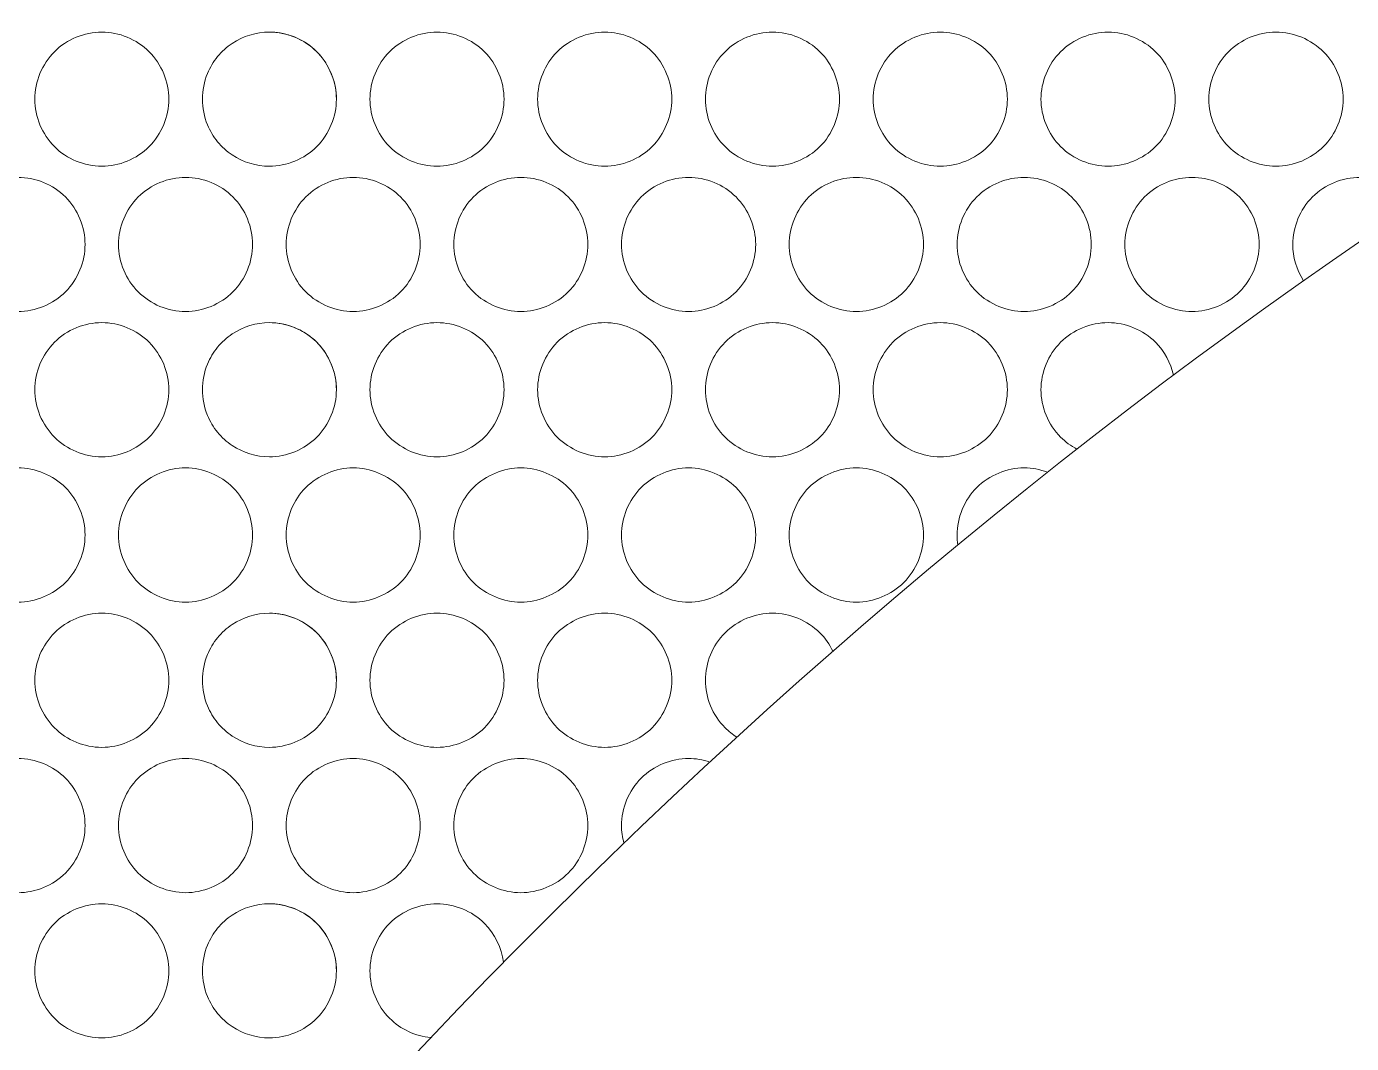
# Model space of a CAD drawing. Header units: millimetres. Extents: x 1177 to 4147, y 93 to 2194.
# Drawn here: x 1756.6 to 1815.9, y 1745.6 to 1791 of the extents above; entities that cross this region are included whole.
import ezdxf

# ---------------------------------------------------------------- set-up
doc = ezdxf.new("R2010")
doc.units = ezdxf.units.MM
doc.header["$LTSCALE"] = 0.1
doc.layers.get('0').update_dxf_attribs({"lineweight": 13})
doc.layers.add('标注', color=251, linetype='Continuous', lineweight=9)

msp = doc.modelspace()

# ---------------------------------------------------------------- linework, layer by layer
for radius, start, end in [(196.75, 204.56225, 43.01001), (177.334, 204.90538, 48.55999), (177.047, 204.9052, 48.6494), (168.077, 204.78787, 51.55568), (165.455, 204.70676, 52.44821), (156.5, 204.24844, 55.64881), (156.25, 204.23139, 55.74165), (155.11, 204.1505, 56.16753), (155, 204.14243, 56.20879)]:
    msp.add_arc((1812.49, 1686.895), radius, start, end)
at = {"layer": '标注'}
for centre in [(1767.454, 1787.86), (1767.454, 1774.87), (1767.454, 1761.88), (1767.454, 1748.889)]:
    msp.add_arc(centre, 2.919, 80.3885, 89.94799, dxfattribs=at)
msp.add_spline([(2027.49, 1819.182), (1864.296, 1806.369), (1766.772, 1737.15), (1658.757, 1615.796), (1597.49, 1595.163)], degree=3, dxfattribs=at)
for points, knots in [([(1758.815, 1790.548), (1758.455, 1790.398), (1757.783, 1789.959), (1757.344, 1789.287), (1757.195, 1788.927)], [0, 0, 0, 0, 0.500035, 1, 1, 1, 1]), ([(1758.815, 1790.548), (1758.455, 1790.398), (1757.783, 1789.959), (1757.344, 1789.287), (1757.195, 1788.927)], [0, 0, 0, 0, 0.500035, 1, 1, 1, 1]), ([(1762.959, 1787.779), (1762.959, 1788.545), (1762.319, 1790.139), (1760.726, 1790.779), (1759.961, 1790.779)], [0, 0, 0, 0, 0.500146, 1, 1, 1, 1]), ([(1762.959, 1787.779), (1762.959, 1788.545), (1762.319, 1790.139), (1760.726, 1790.779), (1759.961, 1790.779)], [0, 0, 0, 0, 0.500146, 1, 1, 1, 1]), ([(1767.456, 1790.779), (1766.876, 1790.779), (1765.979, 1790.502), (1765.105, 1789.711), (1764.801, 1789.198), (1764.689, 1788.927)], [0, 0, 0, 0, 0.497641, 0.748601, 1, 1, 1, 1]), ([(1767.456, 1790.779), (1766.876, 1790.779), (1765.979, 1790.502), (1765.105, 1789.711), (1764.801, 1789.198), (1764.689, 1788.927)], [0, 0, 0, 0, 0.497641, 0.748601, 1, 1, 1, 1]), ([(1770.456, 1787.779), (1770.456, 1788.545), (1769.816, 1790.139), (1768.222, 1790.779), (1767.456, 1790.779)], [0, 0, 0, 0, 0.500046, 1, 1, 1, 1]), ([(1770.456, 1787.779), (1770.456, 1788.13), (1770.325, 1788.835), (1769.791, 1789.763), (1768.962, 1790.442), (1768.287, 1790.68), (1767.941, 1790.738)], [0, 0, 0, 0, 0.250136, 0.500121, 0.749763, 1, 1, 1, 1]), ([(1774.956, 1790.779), (1774.191, 1790.779), (1772.596, 1790.139), (1771.956, 1788.545), (1771.956, 1787.779)], [0, 0, 0, 0, 0.500023, 1, 1, 1, 1]), ([(1774.956, 1790.779), (1774.191, 1790.779), (1772.596, 1790.139), (1771.956, 1788.545), (1771.956, 1787.779)], [0, 0, 0, 0, 0.500023, 1, 1, 1, 1]), ([(1777.957, 1787.779), (1777.957, 1788.545), (1777.316, 1790.139), (1775.722, 1790.779), (1774.956, 1790.779)], [0, 0, 0, 0, 0.499961, 1, 1, 1, 1]), ([(1777.957, 1787.779), (1777.957, 1788.545), (1777.316, 1790.139), (1775.722, 1790.779), (1774.956, 1790.779)], [0, 0, 0, 0, 0.499961, 1, 1, 1, 1]), ([(1782.459, 1790.779), (1781.693, 1790.779), (1780.098, 1790.14), (1779.457, 1788.545), (1779.457, 1787.779)], [0, 0, 0, 0, 0.500095, 1, 1, 1, 1]), ([(1782.459, 1790.779), (1781.693, 1790.779), (1780.098, 1790.14), (1779.457, 1788.545), (1779.457, 1787.779)], [0, 0, 0, 0, 0.500095, 1, 1, 1, 1]), ([(1785.461, 1787.779), (1785.461, 1788.545), (1784.82, 1790.14), (1783.225, 1790.779), (1782.459, 1790.779)], [0, 0, 0, 0, 0.499892, 1, 1, 1, 1]), ([(1785.461, 1787.779), (1785.461, 1788.545), (1784.82, 1790.14), (1783.225, 1790.779), (1782.459, 1790.779)], [0, 0, 0, 0, 0.499892, 1, 1, 1, 1]), ([(1789.964, 1790.779), (1789.198, 1790.779), (1787.603, 1790.14), (1786.962, 1788.545), (1786.962, 1787.779)], [0, 0, 0, 0, 0.500151, 1, 1, 1, 1]), ([(1789.964, 1790.779), (1789.198, 1790.779), (1787.603, 1790.14), (1786.962, 1788.545), (1786.962, 1787.779)], [0, 0, 0, 0, 0.500151, 1, 1, 1, 1]), ([(1792.967, 1787.779), (1792.967, 1788.545), (1792.326, 1790.14), (1790.73, 1790.779), (1789.964, 1790.779)], [0, 0, 0, 0, 0.499839, 1, 1, 1, 1]), ([(1792.967, 1787.779), (1792.967, 1788.545), (1792.326, 1790.14), (1790.73, 1790.779), (1789.964, 1790.779)], [0, 0, 0, 0, 0.499839, 1, 1, 1, 1]), ([(1797.472, 1790.779), (1796.706, 1790.779), (1795.11, 1790.14), (1794.469, 1788.545), (1794.469, 1787.779)], [0, 0, 0, 0, 0.500192, 1, 1, 1, 1]), ([(1797.472, 1790.779), (1796.706, 1790.779), (1795.11, 1790.14), (1794.469, 1788.545), (1794.469, 1787.779)], [0, 0, 0, 0, 0.500192, 1, 1, 1, 1]), ([(1800.475, 1787.779), (1800.475, 1788.545), (1799.834, 1790.14), (1798.238, 1790.779), (1797.472, 1790.779)], [0, 0, 0, 0, 0.499802, 1, 1, 1, 1]), ([(1800.475, 1787.779), (1800.475, 1788.545), (1799.834, 1790.14), (1798.238, 1790.779), (1797.472, 1790.779)], [0, 0, 0, 0, 0.499802, 1, 1, 1, 1]), ([(1804.981, 1790.779), (1804.215, 1790.779), (1802.619, 1790.14), (1801.977, 1788.545), (1801.977, 1787.779)], [0, 0, 0, 0, 0.500217, 1, 1, 1, 1]), ([(1804.981, 1790.779), (1804.215, 1790.779), (1802.619, 1790.14), (1801.977, 1788.545), (1801.977, 1787.779)], [0, 0, 0, 0, 0.500217, 1, 1, 1, 1]), ([(1807.984, 1787.779), (1807.984, 1788.545), (1807.343, 1790.14), (1805.747, 1790.779), (1804.981, 1790.779)], [0, 0, 0, 0, 0.49978, 1, 1, 1, 1]), ([(1807.984, 1787.779), (1807.984, 1788.545), (1807.343, 1790.14), (1805.747, 1790.779), (1804.981, 1790.779)], [0, 0, 0, 0, 0.49978, 1, 1, 1, 1]), ([(1815.494, 1787.779), (1815.494, 1788.17), (1815.331, 1788.957), (1814.465, 1790.277), (1812.49, 1791.112), (1810.515, 1790.277), (1809.65, 1788.957), (1809.486, 1788.17), (1809.486, 1787.779)], [0, 0, 0, 0, 0.126186, 0.252251, 0.5, 0.747749, 0.873814, 1, 1, 1, 1]), ([(1815.494, 1787.779), (1815.494, 1788.17), (1815.331, 1788.957), (1814.465, 1790.277), (1812.49, 1791.112), (1810.515, 1790.277), (1809.65, 1788.957), (1809.486, 1788.17), (1809.486, 1787.779)], [0, 0, 0, 0, 0.126186, 0.252251, 0.5, 0.747749, 0.873814, 1, 1, 1, 1]), ([(1759.961, 1784.779), (1760.726, 1784.779), (1762.319, 1785.42), (1762.959, 1787.014), (1762.959, 1787.779)], [0, 0, 0, 0, 0.499854, 1, 1, 1, 1]), ([(1759.961, 1784.779), (1760.726, 1784.779), (1762.319, 1785.42), (1762.959, 1787.014), (1762.959, 1787.779)], [0, 0, 0, 0, 0.499854, 1, 1, 1, 1]), ([(1767.456, 1784.779), (1768.222, 1784.779), (1769.816, 1785.42), (1770.456, 1787.014), (1770.456, 1787.779)], [0, 0, 0, 0, 0.499954, 1, 1, 1, 1]), ([(1767.456, 1784.779), (1768.222, 1784.779), (1769.816, 1785.42), (1770.456, 1787.014), (1770.456, 1787.779)], [0, 0, 0, 0, 0.499954, 1, 1, 1, 1]), ([(1771.956, 1787.779), (1771.956, 1787.014), (1772.596, 1785.419), (1774.191, 1784.779), (1774.956, 1784.779)], [0, 0, 0, 0, 0.499977, 1, 1, 1, 1]), ([(1771.956, 1787.779), (1771.956, 1787.014), (1772.596, 1785.419), (1774.191, 1784.779), (1774.956, 1784.779)], [0, 0, 0, 0, 0.499977, 1, 1, 1, 1]), ([(1774.956, 1784.779), (1775.722, 1784.779), (1777.316, 1785.419), (1777.957, 1787.014), (1777.957, 1787.779)], [0, 0, 0, 0, 0.500039, 1, 1, 1, 1]), ([(1774.956, 1784.779), (1775.722, 1784.779), (1777.316, 1785.419), (1777.957, 1787.014), (1777.957, 1787.779)], [0, 0, 0, 0, 0.500039, 1, 1, 1, 1]), ([(1779.457, 1787.779), (1779.457, 1787.014), (1780.098, 1785.419), (1781.693, 1784.779), (1782.459, 1784.779)], [0, 0, 0, 0, 0.499905, 1, 1, 1, 1]), ([(1779.457, 1787.779), (1779.457, 1787.014), (1780.098, 1785.419), (1781.693, 1784.779), (1782.459, 1784.779)], [0, 0, 0, 0, 0.499905, 1, 1, 1, 1]), ([(1782.459, 1784.779), (1783.225, 1784.779), (1784.82, 1785.419), (1785.461, 1787.014), (1785.461, 1787.779)], [0, 0, 0, 0, 0.500108, 1, 1, 1, 1]), ([(1782.459, 1784.779), (1783.225, 1784.779), (1784.82, 1785.419), (1785.461, 1787.014), (1785.461, 1787.779)], [0, 0, 0, 0, 0.500108, 1, 1, 1, 1]), ([(1786.962, 1787.779), (1786.962, 1787.014), (1787.603, 1785.419), (1789.198, 1784.779), (1789.964, 1784.779)], [0, 0, 0, 0, 0.499849, 1, 1, 1, 1]), ([(1786.962, 1787.779), (1786.962, 1787.014), (1787.603, 1785.419), (1789.198, 1784.779), (1789.964, 1784.779)], [0, 0, 0, 0, 0.499849, 1, 1, 1, 1]), ([(1789.964, 1784.779), (1790.73, 1784.779), (1792.326, 1785.419), (1792.967, 1787.014), (1792.967, 1787.779)], [0, 0, 0, 0, 0.500161, 1, 1, 1, 1]), ([(1789.964, 1784.779), (1790.73, 1784.779), (1792.326, 1785.419), (1792.967, 1787.014), (1792.967, 1787.779)], [0, 0, 0, 0, 0.500161, 1, 1, 1, 1]), ([(1794.469, 1787.779), (1794.469, 1787.014), (1795.11, 1785.419), (1796.706, 1784.779), (1797.472, 1784.779)], [0, 0, 0, 0, 0.499808, 1, 1, 1, 1]), ([(1794.469, 1787.779), (1794.469, 1787.014), (1795.11, 1785.419), (1796.706, 1784.779), (1797.472, 1784.779)], [0, 0, 0, 0, 0.499808, 1, 1, 1, 1]), ([(1797.472, 1784.779), (1798.238, 1784.779), (1799.834, 1785.419), (1800.475, 1787.014), (1800.475, 1787.779)], [0, 0, 0, 0, 0.500198, 1, 1, 1, 1]), ([(1797.472, 1784.779), (1798.238, 1784.779), (1799.834, 1785.419), (1800.475, 1787.014), (1800.475, 1787.779)], [0, 0, 0, 0, 0.500198, 1, 1, 1, 1]), ([(1801.977, 1787.779), (1801.977, 1787.014), (1802.619, 1785.419), (1804.215, 1784.779), (1804.981, 1784.779)], [0, 0, 0, 0, 0.499783, 1, 1, 1, 1]), ([(1801.977, 1787.779), (1801.977, 1787.014), (1802.619, 1785.419), (1804.215, 1784.779), (1804.981, 1784.779)], [0, 0, 0, 0, 0.499783, 1, 1, 1, 1]), ([(1804.981, 1784.779), (1805.747, 1784.779), (1807.343, 1785.419), (1807.984, 1787.014), (1807.984, 1787.779)], [0, 0, 0, 0, 0.50022, 1, 1, 1, 1]), ([(1804.981, 1784.779), (1805.747, 1784.779), (1807.343, 1785.419), (1807.984, 1787.014), (1807.984, 1787.779)], [0, 0, 0, 0, 0.50022, 1, 1, 1, 1]), ([(1809.486, 1787.779), (1809.486, 1787.389), (1809.65, 1786.602), (1810.515, 1785.282), (1812.49, 1784.447), (1814.465, 1785.282), (1815.331, 1786.602), (1815.494, 1787.389), (1815.494, 1787.779)], [0, 0, 0, 0, 0.126186, 0.252251, 0.5, 0.747749, 0.873814, 1, 1, 1, 1]), ([(1809.486, 1787.779), (1809.486, 1787.389), (1809.65, 1786.602), (1810.515, 1785.282), (1812.49, 1784.447), (1814.465, 1785.282), (1815.331, 1786.602), (1815.494, 1787.389), (1815.494, 1787.779)], [0, 0, 0, 0, 0.126186, 0.252251, 0.5, 0.747749, 0.873814, 1, 1, 1, 1]), ([(1757.195, 1786.632), (1757.344, 1786.272), (1757.783, 1785.6), (1758.455, 1785.16), (1758.815, 1785.011)], [0, 0, 0, 0, 0.499965, 1, 1, 1, 1]), ([(1757.195, 1786.632), (1757.344, 1786.272), (1757.783, 1785.6), (1758.455, 1785.16), (1758.815, 1785.011)], [0, 0, 0, 0, 0.499965, 1, 1, 1, 1]), ([(1764.689, 1786.632), (1764.801, 1786.361), (1765.105, 1785.847), (1765.979, 1785.057), (1766.876, 1784.779), (1767.456, 1784.779)], [0, 0, 0, 0, 0.251399, 0.502359, 1, 1, 1, 1]), ([(1764.689, 1786.632), (1764.801, 1786.361), (1765.105, 1785.847), (1765.979, 1785.057), (1766.876, 1784.779), (1767.456, 1784.779)], [0, 0, 0, 0, 0.251399, 0.502359, 1, 1, 1, 1]), ([(1759.212, 1781.284), (1759.212, 1782.049), (1758.573, 1783.643), (1756.979, 1784.284), (1756.215, 1784.284)], [0, 0, 0, 0, 0.500202, 1, 1, 1, 1]), ([(1766.707, 1781.284), (1766.707, 1782.05), (1766.067, 1783.644), (1764.473, 1784.284), (1763.708, 1784.284)], [0, 0, 0, 0, 0.500094, 1, 1, 1, 1]), ([(1771.206, 1784.284), (1770.44, 1784.284), (1768.846, 1783.644), (1768.206, 1782.05), (1768.206, 1781.284)], [0, 0, 0, 0, 0.499981, 1, 1, 1, 1]), ([(1774.206, 1781.284), (1774.206, 1782.05), (1773.566, 1783.644), (1771.971, 1784.284), (1771.206, 1784.284)], [0, 0, 0, 0, 0.500001, 1, 1, 1, 1]), ([(1778.707, 1784.284), (1777.941, 1784.284), (1776.347, 1783.644), (1775.706, 1782.05), (1775.706, 1781.284)], [0, 0, 0, 0, 0.500061, 1, 1, 1, 1]), ([(1781.708, 1781.284), (1781.708, 1782.05), (1781.068, 1783.644), (1779.473, 1784.284), (1778.707, 1784.284)], [0, 0, 0, 0, 0.499925, 1, 1, 1, 1]), ([(1786.211, 1784.284), (1785.446, 1784.284), (1783.85, 1783.645), (1783.209, 1782.05), (1783.209, 1781.284)], [0, 0, 0, 0, 0.500125, 1, 1, 1, 1]), ([(1789.214, 1781.284), (1789.214, 1782.05), (1788.573, 1783.645), (1786.977, 1784.284), (1786.211, 1784.284)], [0, 0, 0, 0, 0.499864, 1, 1, 1, 1]), ([(1793.718, 1784.284), (1792.952, 1784.284), (1791.356, 1783.645), (1790.715, 1782.05), (1790.715, 1781.284)], [0, 0, 0, 0, 0.500174, 1, 1, 1, 1]), ([(1796.721, 1781.284), (1796.721, 1782.05), (1796.08, 1783.645), (1794.484, 1784.284), (1793.718, 1784.284)], [0, 0, 0, 0, 0.499819, 1, 1, 1, 1]), ([(1801.226, 1784.284), (1800.46, 1784.284), (1798.864, 1783.645), (1798.223, 1782.05), (1798.223, 1781.284)], [0, 0, 0, 0, 0.500206, 1, 1, 1, 1]), ([(1804.23, 1781.284), (1804.23, 1782.05), (1803.588, 1783.645), (1801.992, 1784.284), (1801.226, 1784.284)], [0, 0, 0, 0, 0.499789, 1, 1, 1, 1]), ([(1808.735, 1784.284), (1807.969, 1784.284), (1806.373, 1783.645), (1805.732, 1782.05), (1805.732, 1781.284)], [0, 0, 0, 0, 0.500224, 1, 1, 1, 1]), ([(1811.739, 1781.284), (1811.739, 1782.05), (1811.097, 1783.645), (1809.502, 1784.284), (1808.735, 1784.284)], [0, 0, 0, 0, 0.499775, 1, 1, 1, 1]), ([(1816.245, 1784.284), (1815.479, 1784.284), (1813.883, 1783.645), (1813.241, 1782.05), (1813.241, 1781.284)], [0, 0, 0, 0, 0.500225, 1, 1, 1, 1]), ([(1762.562, 1784.052), (1762.202, 1783.903), (1761.53, 1783.464), (1761.09, 1782.791), (1760.941, 1782.431)], [0, 0, 0, 0, 0.500065, 1, 1, 1, 1]), ([(1756.215, 1778.284), (1756.979, 1778.284), (1758.573, 1778.925), (1759.212, 1780.519), (1759.212, 1781.284)], [0, 0, 0, 0, 0.499798, 1, 1, 1, 1]), ([(1763.708, 1778.284), (1764.473, 1778.284), (1766.067, 1778.925), (1766.707, 1780.519), (1766.707, 1781.284)], [0, 0, 0, 0, 0.499906, 1, 1, 1, 1]), ([(1768.206, 1781.284), (1768.206, 1780.519), (1768.846, 1778.924), (1770.44, 1778.284), (1771.206, 1778.284)], [0, 0, 0, 0, 0.500019, 1, 1, 1, 1]), ([(1771.206, 1778.284), (1771.971, 1778.284), (1773.566, 1778.924), (1774.206, 1780.519), (1774.206, 1781.284)], [0, 0, 0, 0, 0.499999, 1, 1, 1, 1]), ([(1775.706, 1781.284), (1775.706, 1780.519), (1776.347, 1778.924), (1777.941, 1778.284), (1778.707, 1778.284)], [0, 0, 0, 0, 0.499939, 1, 1, 1, 1]), ([(1778.707, 1778.284), (1779.473, 1778.284), (1781.068, 1778.924), (1781.708, 1780.519), (1781.708, 1781.284)], [0, 0, 0, 0, 0.500075, 1, 1, 1, 1]), ([(1783.209, 1781.284), (1783.209, 1780.519), (1783.85, 1778.924), (1785.446, 1778.284), (1786.211, 1778.284)], [0, 0, 0, 0, 0.499875, 1, 1, 1, 1]), ([(1786.211, 1778.284), (1786.977, 1778.284), (1788.573, 1778.924), (1789.214, 1780.519), (1789.214, 1781.284)], [0, 0, 0, 0, 0.500136, 1, 1, 1, 1]), ([(1790.715, 1781.284), (1790.715, 1780.519), (1791.356, 1778.924), (1792.952, 1778.284), (1793.718, 1778.284)], [0, 0, 0, 0, 0.499826, 1, 1, 1, 1]), ([(1793.718, 1778.284), (1794.484, 1778.284), (1796.08, 1778.923), (1796.721, 1780.519), (1796.721, 1781.284)], [0, 0, 0, 0, 0.500181, 1, 1, 1, 1]), ([(1798.223, 1781.284), (1798.223, 1780.519), (1798.864, 1778.923), (1800.46, 1778.284), (1801.226, 1778.284)], [0, 0, 0, 0, 0.499794, 1, 1, 1, 1]), ([(1801.226, 1778.284), (1801.992, 1778.284), (1803.588, 1778.923), (1804.23, 1780.519), (1804.23, 1781.284)], [0, 0, 0, 0, 0.500211, 1, 1, 1, 1]), ([(1805.732, 1781.284), (1805.732, 1780.519), (1806.373, 1778.923), (1807.969, 1778.284), (1808.735, 1778.284)], [0, 0, 0, 0, 0.499776, 1, 1, 1, 1]), ([(1808.735, 1778.284), (1809.502, 1778.284), (1811.097, 1778.923), (1811.739, 1780.519), (1811.739, 1781.284)], [0, 0, 0, 0, 0.500225, 1, 1, 1, 1]), ([(1760.941, 1780.137), (1761.09, 1779.777), (1761.53, 1779.105), (1762.202, 1778.665), (1762.562, 1778.516)], [0, 0, 0, 0, 0.499935, 1, 1, 1, 1]), ([(1762.959, 1774.789), (1762.959, 1775.554), (1762.319, 1777.148), (1760.726, 1777.789), (1759.961, 1777.789)], [0, 0, 0, 0, 0.500146, 1, 1, 1, 1]), ([(1762.959, 1774.789), (1762.959, 1775.554), (1762.319, 1777.148), (1760.726, 1777.789), (1759.961, 1777.789)], [0, 0, 0, 0, 0.500146, 1, 1, 1, 1]), ([(1767.456, 1777.789), (1766.876, 1777.789), (1765.979, 1777.511), (1765.105, 1776.721), (1764.801, 1776.207), (1764.689, 1775.936)], [0, 0, 0, 0, 0.497641, 0.748601, 1, 1, 1, 1]), ([(1767.456, 1777.789), (1766.876, 1777.789), (1765.979, 1777.511), (1765.105, 1776.721), (1764.801, 1776.207), (1764.689, 1775.936)], [0, 0, 0, 0, 0.497641, 0.748601, 1, 1, 1, 1]), ([(1770.456, 1774.789), (1770.456, 1775.554), (1769.816, 1777.149), (1768.222, 1777.789), (1767.456, 1777.789)], [0, 0, 0, 0, 0.500046, 1, 1, 1, 1]), ([(1774.956, 1777.789), (1774.191, 1777.789), (1772.596, 1777.149), (1771.956, 1775.554), (1771.956, 1774.789)], [0, 0, 0, 0, 0.500023, 1, 1, 1, 1]), ([(1774.956, 1777.789), (1774.191, 1777.789), (1772.596, 1777.149), (1771.956, 1775.554), (1771.956, 1774.789)], [0, 0, 0, 0, 0.500023, 1, 1, 1, 1]), ([(1777.957, 1774.789), (1777.957, 1775.554), (1777.316, 1777.149), (1775.722, 1777.789), (1774.956, 1777.789)], [0, 0, 0, 0, 0.499961, 1, 1, 1, 1]), ([(1777.957, 1774.789), (1777.957, 1775.554), (1777.316, 1777.149), (1775.722, 1777.789), (1774.956, 1777.789)], [0, 0, 0, 0, 0.499961, 1, 1, 1, 1]), ([(1782.459, 1777.789), (1781.693, 1777.789), (1780.098, 1777.149), (1779.457, 1775.554), (1779.457, 1774.789)], [0, 0, 0, 0, 0.500095, 1, 1, 1, 1]), ([(1782.459, 1777.789), (1781.693, 1777.789), (1780.098, 1777.149), (1779.457, 1775.554), (1779.457, 1774.789)], [0, 0, 0, 0, 0.500095, 1, 1, 1, 1]), ([(1785.461, 1774.789), (1785.461, 1775.554), (1784.82, 1777.149), (1783.225, 1777.789), (1782.459, 1777.789)], [0, 0, 0, 0, 0.499892, 1, 1, 1, 1]), ([(1785.461, 1774.789), (1785.461, 1775.554), (1784.82, 1777.149), (1783.225, 1777.789), (1782.459, 1777.789)], [0, 0, 0, 0, 0.499892, 1, 1, 1, 1]), ([(1789.964, 1777.789), (1789.198, 1777.789), (1787.603, 1777.15), (1786.962, 1775.554), (1786.962, 1774.789)], [0, 0, 0, 0, 0.500151, 1, 1, 1, 1]), ([(1789.964, 1777.789), (1789.198, 1777.789), (1787.603, 1777.15), (1786.962, 1775.554), (1786.962, 1774.789)], [0, 0, 0, 0, 0.500151, 1, 1, 1, 1]), ([(1792.967, 1774.789), (1792.967, 1775.554), (1792.326, 1777.15), (1790.73, 1777.789), (1789.964, 1777.789)], [0, 0, 0, 0, 0.499839, 1, 1, 1, 1]), ([(1792.967, 1774.789), (1792.967, 1775.554), (1792.326, 1777.15), (1790.73, 1777.789), (1789.964, 1777.789)], [0, 0, 0, 0, 0.499839, 1, 1, 1, 1]), ([(1797.472, 1777.789), (1796.706, 1777.789), (1795.11, 1777.15), (1794.469, 1775.554), (1794.469, 1774.789)], [0, 0, 0, 0, 0.500192, 1, 1, 1, 1]), ([(1797.472, 1777.789), (1796.706, 1777.789), (1795.11, 1777.15), (1794.469, 1775.554), (1794.469, 1774.789)], [0, 0, 0, 0, 0.500192, 1, 1, 1, 1]), ([(1800.475, 1774.789), (1800.475, 1775.554), (1799.834, 1777.15), (1798.238, 1777.789), (1797.472, 1777.789)], [0, 0, 0, 0, 0.499802, 1, 1, 1, 1]), ([(1800.475, 1774.789), (1800.475, 1775.554), (1799.834, 1777.15), (1798.238, 1777.789), (1797.472, 1777.789)], [0, 0, 0, 0, 0.499802, 1, 1, 1, 1]), ([(1804.981, 1777.789), (1804.215, 1777.789), (1802.619, 1777.15), (1801.977, 1775.554), (1801.977, 1774.789)], [0, 0, 0, 0, 0.500217, 1, 1, 1, 1]), ([(1804.981, 1777.789), (1804.215, 1777.789), (1802.619, 1777.15), (1801.977, 1775.554), (1801.977, 1774.789)], [0, 0, 0, 0, 0.500217, 1, 1, 1, 1]), ([(1807.908, 1775.445), (1807.782, 1775.989), (1807.116, 1777.241), (1805.747, 1777.789), (1804.981, 1777.789)], [0.1423543, 0.1423543, 0.1423543, 0.1423543, 0.4997799, 1, 1, 1, 1]), ([(1807.908, 1775.445), (1807.782, 1775.989), (1807.116, 1777.241), (1805.747, 1777.789), (1804.981, 1777.789)], [0.1423543, 0.1423543, 0.1423543, 0.1423543, 0.4997799, 1, 1, 1, 1]), ([(1758.815, 1777.557), (1758.455, 1777.408), (1757.783, 1776.968), (1757.344, 1776.296), (1757.195, 1775.936)], [0, 0, 0, 0, 0.500035, 1, 1, 1, 1]), ([(1758.815, 1777.557), (1758.455, 1777.408), (1757.783, 1776.968), (1757.344, 1776.296), (1757.195, 1775.936)], [0, 0, 0, 0, 0.500035, 1, 1, 1, 1]), ([(1770.456, 1774.789), (1770.456, 1775.139), (1770.325, 1775.844), (1769.791, 1776.772), (1768.962, 1777.451), (1768.287, 1777.69), (1767.941, 1777.748)], [0, 0, 0, 0, 0.250136, 0.500121, 0.749763, 1, 1, 1, 1]), ([(1759.961, 1771.789), (1760.726, 1771.789), (1762.319, 1772.43), (1762.959, 1774.024), (1762.959, 1774.789)], [0, 0, 0, 0, 0.499854, 1, 1, 1, 1]), ([(1759.961, 1771.789), (1760.726, 1771.789), (1762.319, 1772.43), (1762.959, 1774.024), (1762.959, 1774.789)], [0, 0, 0, 0, 0.499854, 1, 1, 1, 1]), ([(1767.456, 1771.789), (1768.222, 1771.789), (1769.816, 1772.429), (1770.456, 1774.024), (1770.456, 1774.789)], [0, 0, 0, 0, 0.499954, 1, 1, 1, 1]), ([(1767.456, 1771.789), (1768.222, 1771.789), (1769.816, 1772.429), (1770.456, 1774.024), (1770.456, 1774.789)], [0, 0, 0, 0, 0.499954, 1, 1, 1, 1]), ([(1771.956, 1774.789), (1771.956, 1774.024), (1772.596, 1772.429), (1774.191, 1771.789), (1774.956, 1771.789)], [0, 0, 0, 0, 0.499977, 1, 1, 1, 1]), ([(1771.956, 1774.789), (1771.956, 1774.024), (1772.596, 1772.429), (1774.191, 1771.789), (1774.956, 1771.789)], [0, 0, 0, 0, 0.499977, 1, 1, 1, 1]), ([(1774.956, 1771.789), (1775.722, 1771.789), (1777.316, 1772.429), (1777.957, 1774.024), (1777.957, 1774.789)], [0, 0, 0, 0, 0.500039, 1, 1, 1, 1]), ([(1774.956, 1771.789), (1775.722, 1771.789), (1777.316, 1772.429), (1777.957, 1774.024), (1777.957, 1774.789)], [0, 0, 0, 0, 0.500039, 1, 1, 1, 1]), ([(1779.457, 1774.789), (1779.457, 1774.024), (1780.098, 1772.429), (1781.693, 1771.789), (1782.459, 1771.789)], [0, 0, 0, 0, 0.499905, 1, 1, 1, 1]), ([(1779.457, 1774.789), (1779.457, 1774.024), (1780.098, 1772.429), (1781.693, 1771.789), (1782.459, 1771.789)], [0, 0, 0, 0, 0.499905, 1, 1, 1, 1]), ([(1782.459, 1771.789), (1783.225, 1771.789), (1784.82, 1772.429), (1785.461, 1774.024), (1785.461, 1774.789)], [0, 0, 0, 0, 0.500108, 1, 1, 1, 1]), ([(1782.459, 1771.789), (1783.225, 1771.789), (1784.82, 1772.429), (1785.461, 1774.024), (1785.461, 1774.789)], [0, 0, 0, 0, 0.500108, 1, 1, 1, 1]), ([(1786.962, 1774.789), (1786.962, 1774.024), (1787.603, 1772.428), (1789.198, 1771.789), (1789.964, 1771.789)], [0, 0, 0, 0, 0.499849, 1, 1, 1, 1]), ([(1786.962, 1774.789), (1786.962, 1774.024), (1787.603, 1772.428), (1789.198, 1771.789), (1789.964, 1771.789)], [0, 0, 0, 0, 0.499849, 1, 1, 1, 1]), ([(1789.964, 1771.789), (1790.73, 1771.789), (1792.326, 1772.428), (1792.967, 1774.024), (1792.967, 1774.789)], [0, 0, 0, 0, 0.500161, 1, 1, 1, 1]), ([(1789.964, 1771.789), (1790.73, 1771.789), (1792.326, 1772.428), (1792.967, 1774.024), (1792.967, 1774.789)], [0, 0, 0, 0, 0.500161, 1, 1, 1, 1]), ([(1794.469, 1774.789), (1794.469, 1774.024), (1795.11, 1772.428), (1796.706, 1771.789), (1797.472, 1771.789)], [0, 0, 0, 0, 0.499808, 1, 1, 1, 1]), ([(1794.469, 1774.789), (1794.469, 1774.024), (1795.11, 1772.428), (1796.706, 1771.789), (1797.472, 1771.789)], [0, 0, 0, 0, 0.499808, 1, 1, 1, 1]), ([(1797.472, 1771.789), (1798.238, 1771.789), (1799.834, 1772.428), (1800.475, 1774.023), (1800.475, 1774.789)], [0, 0, 0, 0, 0.500198, 1, 1, 1, 1]), ([(1797.472, 1771.789), (1798.238, 1771.789), (1799.834, 1772.428), (1800.475, 1774.023), (1800.475, 1774.789)], [0, 0, 0, 0, 0.500198, 1, 1, 1, 1]), ([(1801.977, 1774.789), (1801.977, 1774.023), (1802.42, 1772.922), (1803.317, 1772.277), (1803.585, 1772.138)], [0, 0, 0, 0, 0.4997831, 0.6902136, 0.6902136, 0.6902136, 0.6902136]), ([(1801.977, 1774.789), (1801.977, 1774.023), (1802.42, 1772.922), (1803.317, 1772.277), (1803.585, 1772.138)], [0, 0, 0, 0, 0.4997831, 0.6902136, 0.6902136, 0.6902136, 0.6902136]), ([(1757.195, 1773.642), (1757.344, 1773.282), (1757.783, 1772.61), (1758.455, 1772.17), (1758.815, 1772.021)], [0, 0, 0, 0, 0.499965, 1, 1, 1, 1]), ([(1757.195, 1773.642), (1757.344, 1773.282), (1757.783, 1772.61), (1758.455, 1772.17), (1758.815, 1772.021)], [0, 0, 0, 0, 0.499965, 1, 1, 1, 1]), ([(1764.689, 1773.642), (1764.801, 1773.371), (1765.105, 1772.857), (1765.979, 1772.067), (1766.876, 1771.789), (1767.456, 1771.789)], [0, 0, 0, 0, 0.251399, 0.502359, 1, 1, 1, 1]), ([(1764.689, 1773.642), (1764.801, 1773.371), (1765.105, 1772.857), (1765.979, 1772.067), (1766.876, 1771.789), (1767.456, 1771.789)], [0, 0, 0, 0, 0.251399, 0.502359, 1, 1, 1, 1]), ([(1759.212, 1768.294), (1759.212, 1769.059), (1758.573, 1770.653), (1756.979, 1771.294), (1756.215, 1771.294)], [0, 0, 0, 0, 0.500202, 1, 1, 1, 1]), ([(1766.707, 1768.294), (1766.707, 1769.059), (1766.067, 1770.653), (1764.473, 1771.294), (1763.708, 1771.294)], [0, 0, 0, 0, 0.500094, 1, 1, 1, 1]), ([(1771.206, 1771.294), (1770.44, 1771.294), (1768.846, 1770.654), (1768.206, 1769.059), (1768.206, 1768.294)], [0, 0, 0, 0, 0.499981, 1, 1, 1, 1]), ([(1774.206, 1768.294), (1774.206, 1769.059), (1773.566, 1770.654), (1771.971, 1771.294), (1771.206, 1771.294)], [0, 0, 0, 0, 0.500001, 1, 1, 1, 1]), ([(1778.707, 1771.294), (1777.941, 1771.294), (1776.347, 1770.654), (1775.706, 1769.059), (1775.706, 1768.294)], [0, 0, 0, 0, 0.500061, 1, 1, 1, 1]), ([(1781.708, 1768.294), (1781.708, 1769.059), (1781.068, 1770.654), (1779.473, 1771.294), (1778.707, 1771.294)], [0, 0, 0, 0, 0.499925, 1, 1, 1, 1]), ([(1786.211, 1771.294), (1785.446, 1771.294), (1783.85, 1770.654), (1783.209, 1769.059), (1783.209, 1768.294)], [0, 0, 0, 0, 0.500125, 1, 1, 1, 1]), ([(1789.214, 1768.294), (1789.214, 1769.059), (1788.573, 1770.654), (1786.977, 1771.294), (1786.211, 1771.294)], [0, 0, 0, 0, 0.499864, 1, 1, 1, 1]), ([(1793.718, 1771.294), (1792.952, 1771.294), (1791.356, 1770.654), (1790.715, 1769.059), (1790.715, 1768.294)], [0, 0, 0, 0, 0.500174, 1, 1, 1, 1]), ([(1796.721, 1768.294), (1796.721, 1769.059), (1796.08, 1770.655), (1794.484, 1771.294), (1793.718, 1771.294)], [0, 0, 0, 0, 0.499819, 1, 1, 1, 1]), ([(1801.226, 1771.294), (1800.46, 1771.294), (1798.864, 1770.655), (1798.223, 1769.059), (1798.223, 1768.294)], [0, 0, 0, 0, 0.500206, 1, 1, 1, 1]), ([(1762.562, 1771.062), (1762.202, 1770.913), (1761.53, 1770.473), (1761.09, 1769.801), (1760.941, 1769.441)], [0, 0, 0, 0, 0.500065, 1, 1, 1, 1]), ([(1756.215, 1765.294), (1756.979, 1765.294), (1758.573, 1765.935), (1759.212, 1767.529), (1759.212, 1768.294)], [0, 0, 0, 0, 0.499798, 1, 1, 1, 1]), ([(1763.708, 1765.294), (1764.473, 1765.294), (1766.067, 1765.934), (1766.707, 1767.528), (1766.707, 1768.294)], [0, 0, 0, 0, 0.499906, 1, 1, 1, 1]), ([(1768.206, 1768.294), (1768.206, 1767.528), (1768.846, 1765.934), (1770.44, 1765.294), (1771.206, 1765.294)], [0, 0, 0, 0, 0.500019, 1, 1, 1, 1]), ([(1771.206, 1765.294), (1771.971, 1765.294), (1773.566, 1765.934), (1774.206, 1767.528), (1774.206, 1768.294)], [0, 0, 0, 0, 0.499999, 1, 1, 1, 1]), ([(1775.706, 1768.294), (1775.706, 1767.528), (1776.347, 1765.934), (1777.941, 1765.294), (1778.707, 1765.294)], [0, 0, 0, 0, 0.499939, 1, 1, 1, 1]), ([(1778.707, 1765.294), (1779.473, 1765.294), (1781.068, 1765.934), (1781.708, 1767.528), (1781.708, 1768.294)], [0, 0, 0, 0, 0.500075, 1, 1, 1, 1]), ([(1783.209, 1768.294), (1783.209, 1767.528), (1783.85, 1765.933), (1785.446, 1765.294), (1786.211, 1765.294)], [0, 0, 0, 0, 0.499875, 1, 1, 1, 1]), ([(1786.211, 1765.294), (1786.977, 1765.294), (1788.573, 1765.933), (1789.214, 1767.528), (1789.214, 1768.294)], [0, 0, 0, 0, 0.500136, 1, 1, 1, 1]), ([(1790.715, 1768.294), (1790.715, 1767.528), (1791.356, 1765.933), (1792.952, 1765.294), (1793.718, 1765.294)], [0, 0, 0, 0, 0.499826, 1, 1, 1, 1]), ([(1793.718, 1765.294), (1794.484, 1765.294), (1796.08, 1765.933), (1796.721, 1767.528), (1796.721, 1768.294)], [0, 0, 0, 0, 0.500181, 1, 1, 1, 1]), ([(1760.941, 1767.147), (1761.09, 1766.787), (1761.53, 1766.114), (1762.202, 1765.675), (1762.562, 1765.526)], [0, 0, 0, 0, 0.499935, 1, 1, 1, 1]), ([(1762.959, 1761.799), (1762.959, 1762.564), (1762.319, 1764.158), (1760.726, 1764.799), (1759.961, 1764.799)], [0, 0, 0, 0, 0.500146, 1, 1, 1, 1]), ([(1762.959, 1761.799), (1762.959, 1762.564), (1762.319, 1764.158), (1760.726, 1764.799), (1759.961, 1764.799)], [0, 0, 0, 0, 0.500146, 1, 1, 1, 1]), ([(1767.456, 1764.799), (1766.876, 1764.799), (1765.979, 1764.521), (1765.105, 1763.731), (1764.801, 1763.217), (1764.689, 1762.946)], [0, 0, 0, 0, 0.497641, 0.748601, 1, 1, 1, 1]), ([(1767.456, 1764.799), (1766.876, 1764.799), (1765.979, 1764.521), (1765.105, 1763.731), (1764.801, 1763.217), (1764.689, 1762.946)], [0, 0, 0, 0, 0.497641, 0.748601, 1, 1, 1, 1]), ([(1770.456, 1761.799), (1770.456, 1762.564), (1769.816, 1764.158), (1768.222, 1764.799), (1767.456, 1764.799)], [0, 0, 0, 0, 0.500046, 1, 1, 1, 1]), ([(1770.456, 1761.799), (1770.456, 1762.149), (1770.325, 1762.854), (1769.791, 1763.782), (1768.962, 1764.461), (1768.287, 1764.699), (1767.941, 1764.758)], [0, 0, 0, 0, 0.250136, 0.500121, 0.749763, 1, 1, 1, 1]), ([(1774.956, 1764.799), (1774.191, 1764.799), (1772.596, 1764.159), (1771.956, 1762.564), (1771.956, 1761.799)], [0, 0, 0, 0, 0.500023, 1, 1, 1, 1]), ([(1774.956, 1764.799), (1774.191, 1764.799), (1772.596, 1764.159), (1771.956, 1762.564), (1771.956, 1761.799)], [0, 0, 0, 0, 0.500023, 1, 1, 1, 1]), ([(1777.957, 1761.799), (1777.957, 1762.564), (1777.316, 1764.159), (1775.722, 1764.799), (1774.956, 1764.799)], [0, 0, 0, 0, 0.499961, 1, 1, 1, 1]), ([(1777.957, 1761.799), (1777.957, 1762.564), (1777.316, 1764.159), (1775.722, 1764.799), (1774.956, 1764.799)], [0, 0, 0, 0, 0.499961, 1, 1, 1, 1]), ([(1782.459, 1764.799), (1781.693, 1764.799), (1780.098, 1764.159), (1779.457, 1762.564), (1779.457, 1761.799)], [0, 0, 0, 0, 0.500095, 1, 1, 1, 1]), ([(1782.459, 1764.799), (1781.693, 1764.799), (1780.098, 1764.159), (1779.457, 1762.564), (1779.457, 1761.799)], [0, 0, 0, 0, 0.500095, 1, 1, 1, 1]), ([(1785.461, 1761.799), (1785.461, 1762.564), (1784.82, 1764.159), (1783.225, 1764.799), (1782.459, 1764.799)], [0, 0, 0, 0, 0.499892, 1, 1, 1, 1]), ([(1785.461, 1761.799), (1785.461, 1762.564), (1784.82, 1764.159), (1783.225, 1764.799), (1782.459, 1764.799)], [0, 0, 0, 0, 0.499892, 1, 1, 1, 1]), ([(1789.964, 1764.799), (1789.198, 1764.799), (1787.603, 1764.159), (1786.962, 1762.564), (1786.962, 1761.799)], [0, 0, 0, 0, 0.500151, 1, 1, 1, 1]), ([(1789.964, 1764.799), (1789.198, 1764.799), (1787.603, 1764.159), (1786.962, 1762.564), (1786.962, 1761.799)], [0, 0, 0, 0, 0.500151, 1, 1, 1, 1]), ([(1792.665, 1763.099), (1792.52, 1763.402), (1791.867, 1764.343), (1790.73, 1764.799), (1789.964, 1764.799)], [0.287278, 0.287278, 0.287278, 0.287278, 0.4998393, 1, 1, 1, 1]), ([(1792.665, 1763.099), (1792.52, 1763.402), (1791.867, 1764.343), (1790.73, 1764.799), (1789.964, 1764.799)], [0.287278, 0.287278, 0.287278, 0.287278, 0.4998393, 1, 1, 1, 1]), ([(1758.815, 1764.567), (1758.455, 1764.418), (1757.783, 1763.978), (1757.344, 1763.306), (1757.195, 1762.946)], [0, 0, 0, 0, 0.500035, 1, 1, 1, 1]), ([(1758.815, 1764.567), (1758.455, 1764.418), (1757.783, 1763.978), (1757.344, 1763.306), (1757.195, 1762.946)], [0, 0, 0, 0, 0.500035, 1, 1, 1, 1]), ([(1759.961, 1758.799), (1760.726, 1758.799), (1762.319, 1759.439), (1762.959, 1761.033), (1762.959, 1761.799)], [0, 0, 0, 0, 0.499854, 1, 1, 1, 1]), ([(1759.961, 1758.799), (1760.726, 1758.799), (1762.319, 1759.439), (1762.959, 1761.033), (1762.959, 1761.799)], [0, 0, 0, 0, 0.499854, 1, 1, 1, 1]), ([(1767.456, 1758.799), (1768.222, 1758.799), (1769.816, 1759.439), (1770.456, 1761.033), (1770.456, 1761.799)], [0, 0, 0, 0, 0.499954, 1, 1, 1, 1]), ([(1767.456, 1758.799), (1768.222, 1758.799), (1769.816, 1759.439), (1770.456, 1761.033), (1770.456, 1761.799)], [0, 0, 0, 0, 0.499954, 1, 1, 1, 1]), ([(1771.956, 1761.799), (1771.956, 1761.033), (1772.596, 1759.439), (1774.191, 1758.799), (1774.956, 1758.799)], [0, 0, 0, 0, 0.499977, 1, 1, 1, 1]), ([(1771.956, 1761.799), (1771.956, 1761.033), (1772.596, 1759.439), (1774.191, 1758.799), (1774.956, 1758.799)], [0, 0, 0, 0, 0.499977, 1, 1, 1, 1]), ([(1774.956, 1758.799), (1775.722, 1758.799), (1777.316, 1759.439), (1777.957, 1761.033), (1777.957, 1761.799)], [0, 0, 0, 0, 0.500039, 1, 1, 1, 1]), ([(1774.956, 1758.799), (1775.722, 1758.799), (1777.316, 1759.439), (1777.957, 1761.033), (1777.957, 1761.799)], [0, 0, 0, 0, 0.500039, 1, 1, 1, 1]), ([(1779.457, 1761.799), (1779.457, 1761.033), (1780.098, 1759.438), (1781.693, 1758.799), (1782.459, 1758.799)], [0, 0, 0, 0, 0.499905, 1, 1, 1, 1]), ([(1779.457, 1761.799), (1779.457, 1761.033), (1780.098, 1759.438), (1781.693, 1758.799), (1782.459, 1758.799)], [0, 0, 0, 0, 0.499905, 1, 1, 1, 1]), ([(1782.459, 1758.799), (1783.225, 1758.799), (1784.82, 1759.438), (1785.461, 1761.033), (1785.461, 1761.799)], [0, 0, 0, 0, 0.500108, 1, 1, 1, 1]), ([(1782.459, 1758.799), (1783.225, 1758.799), (1784.82, 1759.438), (1785.461, 1761.033), (1785.461, 1761.799)], [0, 0, 0, 0, 0.500108, 1, 1, 1, 1]), ([(1786.962, 1761.799), (1786.962, 1761.033), (1787.374, 1760.008), (1788.18, 1759.378), (1788.372, 1759.259)], [0, 0, 0, 0, 0.4998486, 0.6425402, 0.6425402, 0.6425402, 0.6425402]), ([(1786.962, 1761.799), (1786.962, 1761.033), (1787.374, 1760.008), (1788.18, 1759.378), (1788.372, 1759.259)], [0, 0, 0, 0, 0.4998486, 0.6425402, 0.6425402, 0.6425402, 0.6425402]), ([(1757.195, 1760.651), (1757.344, 1760.291), (1757.783, 1759.619), (1758.455, 1759.18), (1758.815, 1759.03)], [0, 0, 0, 0, 0.499965, 1, 1, 1, 1]), ([(1757.195, 1760.651), (1757.344, 1760.291), (1757.783, 1759.619), (1758.455, 1759.18), (1758.815, 1759.03)], [0, 0, 0, 0, 0.499965, 1, 1, 1, 1]), ([(1764.689, 1760.651), (1764.801, 1760.38), (1765.105, 1759.867), (1765.979, 1759.076), (1766.876, 1758.799), (1767.456, 1758.799)], [0, 0, 0, 0, 0.251399, 0.502359, 1, 1, 1, 1]), ([(1764.689, 1760.651), (1764.801, 1760.38), (1765.105, 1759.867), (1765.979, 1759.076), (1766.876, 1758.799), (1767.456, 1758.799)], [0, 0, 0, 0, 0.251399, 0.502359, 1, 1, 1, 1]), ([(1759.212, 1755.303), (1759.212, 1756.069), (1758.573, 1757.663), (1756.979, 1758.303), (1756.215, 1758.303)], [0, 0, 0, 0, 0.500202, 1, 1, 1, 1]), ([(1766.707, 1755.303), (1766.707, 1756.069), (1766.067, 1757.663), (1764.473, 1758.303), (1763.708, 1758.303)], [0, 0, 0, 0, 0.500094, 1, 1, 1, 1]), ([(1771.206, 1758.303), (1770.44, 1758.303), (1768.846, 1757.663), (1768.206, 1756.069), (1768.206, 1755.303)], [0, 0, 0, 0, 0.499981, 1, 1, 1, 1]), ([(1774.206, 1755.303), (1774.206, 1756.069), (1773.566, 1757.663), (1771.971, 1758.303), (1771.206, 1758.303)], [0, 0, 0, 0, 0.500001, 1, 1, 1, 1]), ([(1778.707, 1758.303), (1777.941, 1758.303), (1776.347, 1757.664), (1775.706, 1756.069), (1775.706, 1755.303)], [0, 0, 0, 0, 0.500061, 1, 1, 1, 1]), ([(1781.708, 1755.303), (1781.708, 1756.069), (1781.068, 1757.664), (1779.473, 1758.303), (1778.707, 1758.303)], [0, 0, 0, 0, 0.499925, 1, 1, 1, 1]), ([(1786.211, 1758.303), (1785.446, 1758.303), (1783.85, 1757.664), (1783.209, 1756.069), (1783.209, 1755.303)], [0, 0, 0, 0, 0.500125, 1, 1, 1, 1]), ([(1762.562, 1758.072), (1762.202, 1757.922), (1761.53, 1757.483), (1761.09, 1756.811), (1760.941, 1756.451)], [0, 0, 0, 0, 0.500065, 1, 1, 1, 1]), ([(1756.215, 1752.303), (1756.979, 1752.303), (1758.573, 1752.944), (1759.212, 1754.538), (1759.212, 1755.303)], [0, 0, 0, 0, 0.499798, 1, 1, 1, 1]), ([(1763.708, 1752.303), (1764.473, 1752.303), (1766.067, 1752.944), (1766.707, 1754.538), (1766.707, 1755.303)], [0, 0, 0, 0, 0.499906, 1, 1, 1, 1]), ([(1768.206, 1755.303), (1768.206, 1754.538), (1768.846, 1752.944), (1770.44, 1752.303), (1771.206, 1752.303)], [0, 0, 0, 0, 0.500019, 1, 1, 1, 1]), ([(1771.206, 1752.303), (1771.971, 1752.303), (1773.566, 1752.943), (1774.206, 1754.538), (1774.206, 1755.303)], [0, 0, 0, 0, 0.499999, 1, 1, 1, 1]), ([(1775.706, 1755.303), (1775.706, 1754.538), (1776.347, 1752.943), (1777.941, 1752.303), (1778.707, 1752.303)], [0, 0, 0, 0, 0.499939, 1, 1, 1, 1]), ([(1778.707, 1752.303), (1779.473, 1752.303), (1781.068, 1752.943), (1781.708, 1754.538), (1781.708, 1755.303)], [0, 0, 0, 0, 0.500075, 1, 1, 1, 1]), ([(1760.941, 1754.156), (1761.09, 1753.796), (1761.53, 1753.124), (1762.202, 1752.684), (1762.562, 1752.535)], [0, 0, 0, 0, 0.499935, 1, 1, 1, 1]), ([(1762.959, 1748.808), (1762.959, 1749.574), (1762.319, 1751.168), (1760.726, 1751.808), (1759.961, 1751.808)], [0, 0, 0, 0, 0.500146, 1, 1, 1, 1]), ([(1762.959, 1748.808), (1762.959, 1749.574), (1762.319, 1751.168), (1760.726, 1751.808), (1759.961, 1751.808)], [0, 0, 0, 0, 0.500146, 1, 1, 1, 1]), ([(1767.456, 1751.808), (1766.876, 1751.808), (1765.979, 1751.531), (1765.105, 1750.74), (1764.801, 1750.226), (1764.689, 1749.955)], [0, 0, 0, 0, 0.497641, 0.748601, 1, 1, 1, 1]), ([(1767.456, 1751.808), (1766.876, 1751.808), (1765.979, 1751.531), (1765.105, 1750.74), (1764.801, 1750.226), (1764.689, 1749.955)], [0, 0, 0, 0, 0.497641, 0.748601, 1, 1, 1, 1]), ([(1770.456, 1748.808), (1770.456, 1749.574), (1769.816, 1751.168), (1768.222, 1751.808), (1767.456, 1751.808)], [0, 0, 0, 0, 0.500046, 1, 1, 1, 1]), ([(1770.456, 1748.808), (1770.456, 1749.158), (1770.325, 1749.863), (1769.791, 1750.792), (1768.962, 1751.471), (1768.287, 1751.709), (1767.941, 1751.767)], [0, 0, 0, 0, 0.250136, 0.500121, 0.749763, 1, 1, 1, 1]), ([(1774.956, 1751.808), (1774.191, 1751.808), (1772.596, 1751.168), (1771.956, 1749.574), (1771.956, 1748.808)], [0, 0, 0, 0, 0.500023, 1, 1, 1, 1]), ([(1774.956, 1751.808), (1774.191, 1751.808), (1772.596, 1751.168), (1771.956, 1749.574), (1771.956, 1748.808)], [0, 0, 0, 0, 0.500023, 1, 1, 1, 1]), ([(1777.931, 1749.189), (1777.845, 1749.83), (1777.185, 1751.221), (1775.722, 1751.808), (1774.956, 1751.808)], [0.0825027, 0.0825027, 0.0825027, 0.0825027, 0.4999611, 1, 1, 1, 1]), ([(1777.931, 1749.189), (1777.845, 1749.83), (1777.185, 1751.221), (1775.722, 1751.808), (1774.956, 1751.808)], [0.0825027, 0.0825027, 0.0825027, 0.0825027, 0.4999611, 1, 1, 1, 1]), ([(1758.815, 1751.576), (1758.455, 1751.427), (1757.783, 1750.988), (1757.344, 1750.316), (1757.195, 1749.955)], [0, 0, 0, 0, 0.500035, 1, 1, 1, 1]), ([(1758.815, 1751.576), (1758.455, 1751.427), (1757.783, 1750.988), (1757.344, 1750.316), (1757.195, 1749.955)], [0, 0, 0, 0, 0.500035, 1, 1, 1, 1]), ([(1759.961, 1745.808), (1760.726, 1745.808), (1762.319, 1746.449), (1762.959, 1748.043), (1762.959, 1748.808)], [0, 0, 0, 0, 0.499854, 1, 1, 1, 1]), ([(1759.961, 1745.808), (1760.726, 1745.808), (1762.319, 1746.449), (1762.959, 1748.043), (1762.959, 1748.808)], [0, 0, 0, 0, 0.499854, 1, 1, 1, 1]), ([(1767.456, 1745.808), (1768.222, 1745.808), (1769.816, 1746.448), (1770.456, 1748.043), (1770.456, 1748.808)], [0, 0, 0, 0, 0.499954, 1, 1, 1, 1]), ([(1767.456, 1745.808), (1768.222, 1745.808), (1769.816, 1746.448), (1770.456, 1748.043), (1770.456, 1748.808)], [0, 0, 0, 0, 0.499954, 1, 1, 1, 1]), ([(1771.956, 1748.808), (1771.956, 1748.043), (1772.557, 1746.545), (1774.001, 1745.889), (1774.677, 1745.822)], [0, 0, 0, 0, 0.4999768, 0.9394208, 0.9394208, 0.9394208, 0.9394208]), ([(1771.956, 1748.808), (1771.956, 1748.043), (1772.557, 1746.545), (1774.001, 1745.889), (1774.677, 1745.822)], [0, 0, 0, 0, 0.4999768, 0.9394208, 0.9394208, 0.9394208, 0.9394208]), ([(1757.195, 1747.661), (1757.344, 1747.301), (1757.783, 1746.629), (1758.455, 1746.189), (1758.815, 1746.04)], [0, 0, 0, 0, 0.499965, 1, 1, 1, 1]), ([(1757.195, 1747.661), (1757.344, 1747.301), (1757.783, 1746.629), (1758.455, 1746.189), (1758.815, 1746.04)], [0, 0, 0, 0, 0.499965, 1, 1, 1, 1]), ([(1764.689, 1747.661), (1764.801, 1747.39), (1765.105, 1746.876), (1765.979, 1746.086), (1766.876, 1745.808), (1767.456, 1745.808)], [0, 0, 0, 0, 0.251399, 0.502359, 1, 1, 1, 1]), ([(1764.689, 1747.661), (1764.801, 1747.39), (1765.105, 1746.876), (1765.979, 1746.086), (1766.876, 1745.808), (1767.456, 1745.808)], [0, 0, 0, 0, 0.251399, 0.502359, 1, 1, 1, 1])]:
    msp.add_open_spline(points, degree=3, knots=knots, dxfattribs=at)
for points in [[(1759.961, 1790.779), (1759.571, 1790.779), (1759.175, 1790.697), (1758.815, 1790.548)], [(1759.961, 1790.779), (1759.571, 1790.779), (1759.175, 1790.697), (1758.815, 1790.548)], [(1757.195, 1788.927), (1757.046, 1788.566), (1756.964, 1788.169), (1756.964, 1787.779)], [(1757.195, 1788.927), (1757.046, 1788.566), (1756.964, 1788.169), (1756.964, 1787.779)], [(1764.689, 1788.927), (1764.54, 1788.566), (1764.458, 1788.169), (1764.458, 1787.779)], [(1764.689, 1788.927), (1764.54, 1788.566), (1764.458, 1788.169), (1764.458, 1787.779)], [(1756.964, 1787.779), (1756.964, 1787.389), (1757.046, 1786.993), (1757.195, 1786.632)], [(1756.964, 1787.779), (1756.964, 1787.389), (1757.046, 1786.993), (1757.195, 1786.632)], [(1764.458, 1787.779), (1764.458, 1787.389), (1764.54, 1786.993), (1764.689, 1786.632)], [(1764.458, 1787.779), (1764.458, 1787.389), (1764.54, 1786.993), (1764.689, 1786.632)], [(1758.815, 1785.011), (1759.175, 1784.862), (1759.571, 1784.779), (1759.961, 1784.779)], [(1758.815, 1785.011), (1759.175, 1784.862), (1759.571, 1784.779), (1759.961, 1784.779)], [(1763.708, 1784.284), (1763.318, 1784.284), (1762.922, 1784.202), (1762.562, 1784.052)], [(1760.941, 1782.431), (1760.792, 1782.071), (1760.71, 1781.674), (1760.71, 1781.284)], [(1760.71, 1781.284), (1760.71, 1780.894), (1760.792, 1780.497), (1760.941, 1780.137)], [(1813.241, 1781.284), (1813.241, 1780.725), (1813.412, 1780.149), (1813.723, 1779.661)], [(1762.562, 1778.516), (1762.922, 1778.367), (1763.318, 1778.284), (1763.708, 1778.284)], [(1759.961, 1777.789), (1759.571, 1777.789), (1759.175, 1777.707), (1758.815, 1777.557)], [(1759.961, 1777.789), (1759.571, 1777.789), (1759.175, 1777.707), (1758.815, 1777.557)], [(1757.195, 1775.936), (1757.046, 1775.576), (1756.964, 1775.179), (1756.964, 1774.789)], [(1757.195, 1775.936), (1757.046, 1775.576), (1756.964, 1775.179), (1756.964, 1774.789)], [(1764.689, 1775.936), (1764.54, 1775.576), (1764.458, 1775.179), (1764.458, 1774.789)], [(1764.689, 1775.936), (1764.54, 1775.576), (1764.458, 1775.179), (1764.458, 1774.789)], [(1756.964, 1774.789), (1756.964, 1774.399), (1757.046, 1774.002), (1757.195, 1773.642)], [(1756.964, 1774.789), (1756.964, 1774.399), (1757.046, 1774.002), (1757.195, 1773.642)], [(1764.458, 1774.789), (1764.458, 1774.399), (1764.54, 1774.002), (1764.689, 1773.642)], [(1764.458, 1774.789), (1764.458, 1774.399), (1764.54, 1774.002), (1764.689, 1773.642)], [(1758.815, 1772.021), (1759.175, 1771.871), (1759.571, 1771.789), (1759.961, 1771.789)], [(1758.815, 1772.021), (1759.175, 1771.871), (1759.571, 1771.789), (1759.961, 1771.789)], [(1763.708, 1771.294), (1763.318, 1771.294), (1762.922, 1771.211), (1762.562, 1771.062)], [(1802.269, 1771.102), (1801.932, 1771.227), (1801.576, 1771.294), (1801.226, 1771.294)], [(1760.941, 1769.441), (1760.792, 1769.081), (1760.71, 1768.684), (1760.71, 1768.294)], [(1760.71, 1768.294), (1760.71, 1767.904), (1760.792, 1767.507), (1760.941, 1767.147)], [(1798.223, 1768.294), (1798.223, 1768.148), (1798.234, 1768.001), (1798.257, 1767.854)], [(1762.562, 1765.526), (1762.922, 1765.376), (1763.318, 1765.294), (1763.708, 1765.294)], [(1759.961, 1764.799), (1759.571, 1764.799), (1759.175, 1764.716), (1758.815, 1764.567)], [(1759.961, 1764.799), (1759.571, 1764.799), (1759.175, 1764.716), (1758.815, 1764.567)], [(1757.195, 1762.946), (1757.046, 1762.585), (1756.964, 1762.189), (1756.964, 1761.799)], [(1757.195, 1762.946), (1757.046, 1762.585), (1756.964, 1762.189), (1756.964, 1761.799)], [(1764.689, 1762.946), (1764.54, 1762.585), (1764.458, 1762.189), (1764.458, 1761.799)], [(1764.689, 1762.946), (1764.54, 1762.585), (1764.458, 1762.189), (1764.458, 1761.799)], [(1756.964, 1761.799), (1756.964, 1761.409), (1757.046, 1761.012), (1757.195, 1760.651)], [(1756.964, 1761.799), (1756.964, 1761.409), (1757.046, 1761.012), (1757.195, 1760.651)], [(1764.458, 1761.799), (1764.458, 1761.409), (1764.54, 1761.012), (1764.689, 1760.651)], [(1764.458, 1761.799), (1764.458, 1761.409), (1764.54, 1761.012), (1764.689, 1760.651)], [(1758.815, 1759.03), (1759.175, 1758.881), (1759.571, 1758.799), (1759.961, 1758.799)], [(1758.815, 1759.03), (1759.175, 1758.881), (1759.571, 1758.799), (1759.961, 1758.799)], [(1763.708, 1758.303), (1763.318, 1758.303), (1762.922, 1758.221), (1762.562, 1758.072)], [(1787.16, 1758.145), (1786.851, 1758.249), (1786.528, 1758.303), (1786.211, 1758.303)], [(1760.941, 1756.451), (1760.792, 1756.09), (1760.71, 1755.694), (1760.71, 1755.303)], [(1760.71, 1755.303), (1760.71, 1754.913), (1760.792, 1754.517), (1760.941, 1754.156)], [(1783.209, 1755.303), (1783.209, 1755.042), (1783.247, 1754.777), (1783.318, 1754.519)], [(1762.562, 1752.535), (1762.922, 1752.386), (1763.318, 1752.303), (1763.708, 1752.303)], [(1759.961, 1751.808), (1759.571, 1751.808), (1759.175, 1751.726), (1758.815, 1751.576)], [(1759.961, 1751.808), (1759.571, 1751.808), (1759.175, 1751.726), (1758.815, 1751.576)], [(1757.195, 1749.955), (1757.046, 1749.595), (1756.964, 1749.198), (1756.964, 1748.808)], [(1757.195, 1749.955), (1757.046, 1749.595), (1756.964, 1749.198), (1756.964, 1748.808)], [(1764.689, 1749.955), (1764.54, 1749.595), (1764.458, 1749.198), (1764.458, 1748.808)], [(1764.689, 1749.955), (1764.54, 1749.595), (1764.458, 1749.198), (1764.458, 1748.808)], [(1756.964, 1748.808), (1756.964, 1748.418), (1757.046, 1748.021), (1757.195, 1747.661)], [(1756.964, 1748.808), (1756.964, 1748.418), (1757.046, 1748.021), (1757.195, 1747.661)], [(1764.458, 1748.808), (1764.458, 1748.418), (1764.54, 1748.021), (1764.689, 1747.661)], [(1764.458, 1748.808), (1764.458, 1748.418), (1764.54, 1748.021), (1764.689, 1747.661)], [(1758.815, 1746.04), (1759.175, 1745.891), (1759.571, 1745.808), (1759.961, 1745.808)], [(1758.815, 1746.04), (1759.175, 1745.891), (1759.571, 1745.808), (1759.961, 1745.808)]]:
    msp.add_open_spline(points, degree=3, dxfattribs=at)

doc.saveas('drawing.dxf')
